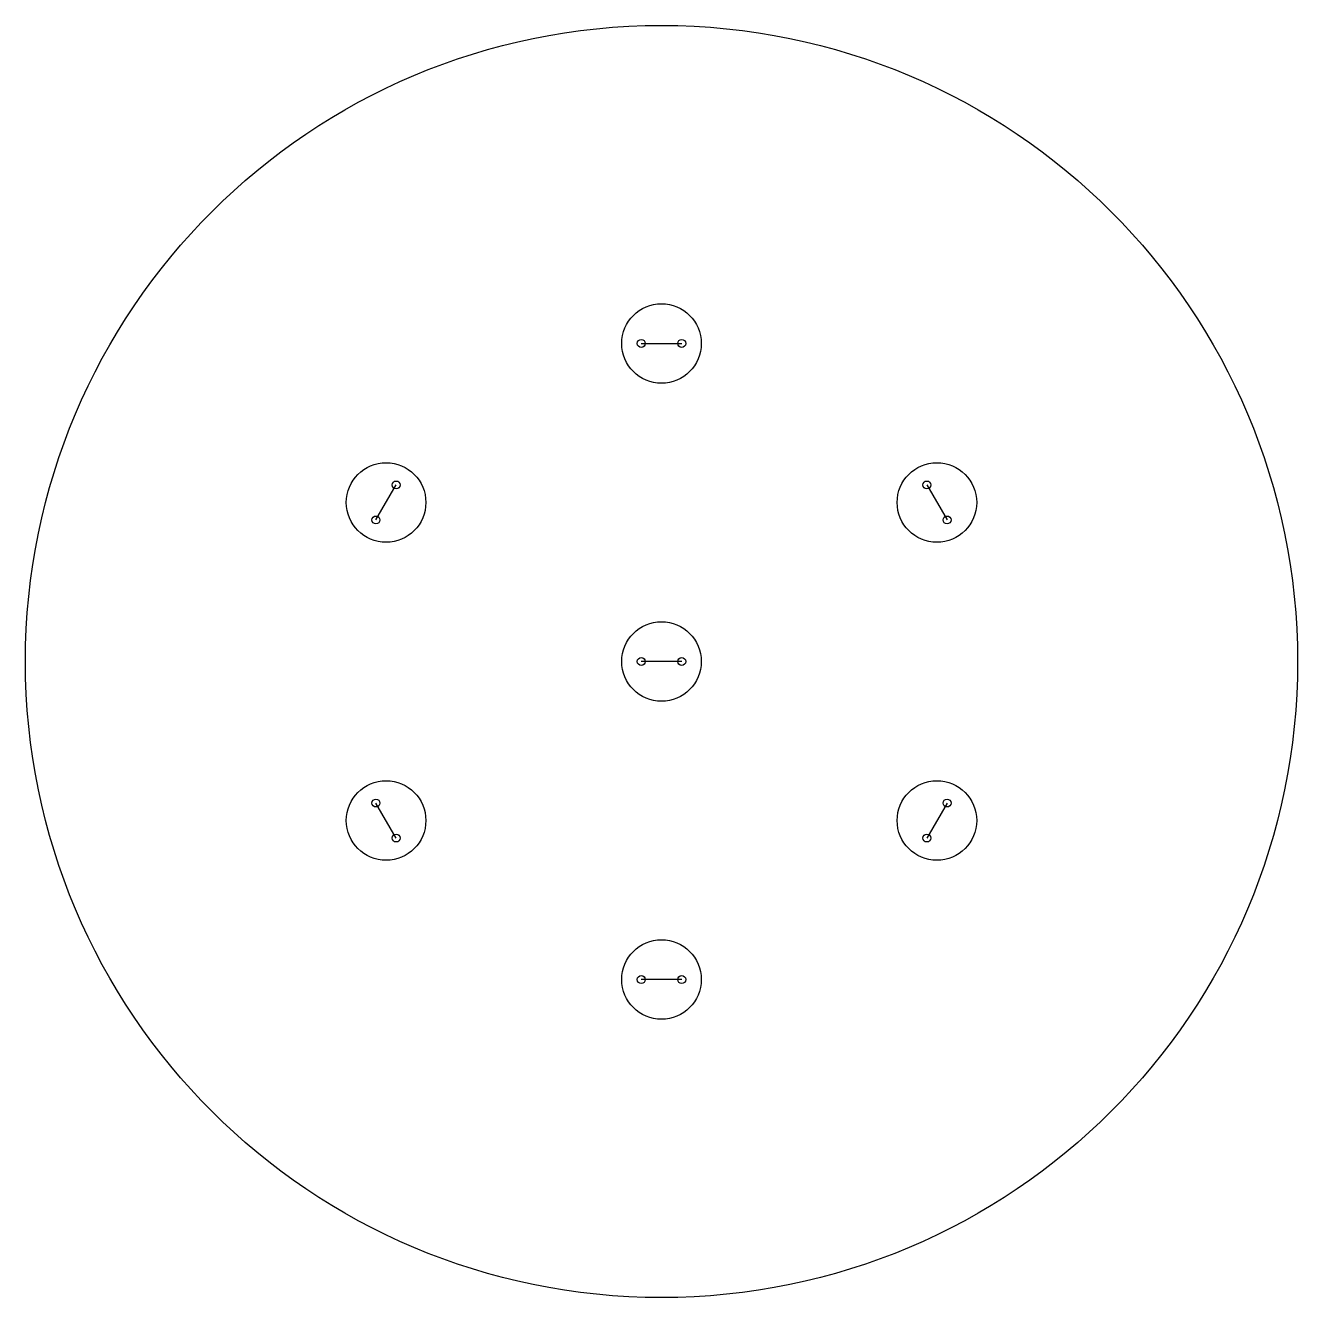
# Model space of a CAD drawing. Header units: millimetres. Extents: x -40 to 40, y -40 to 40.
import ezdxf

# ---------------------------------------------------------------- set-up
doc = ezdxf.new("R2010")
doc.units = ezdxf.units.MM
doc.layers.get('0').update_dxf_attribs({"linetype": 'CONTINUOUS'})

msp = doc.modelspace()

# ---------------------------------------------------------------- linework, layer by layer
for p, q in [((-1.27, 20), (1.27, 20)), ((-17.956, 8.9), (-16.686, 11.1)), ((16.686, 11.1), (17.956, 8.9)), ((1.27, 0), (-1.27, 0)), ((-16.686, -11.1), (-17.956, -8.9)), ((17.956, -8.9), (16.686, -11.1)), ((1.27, -20), (-1.27, -20))]:
    msp.add_line(p, q)
for centre, radius in [((0, 0), 40), ((0, 20), 2.5), ((-1.27, 20), 0.25), ((1.27, 20), 0.25), ((-17.321, 10), 2.5), ((17.321, 10), 2.5), ((-16.686, 11.1), 0.25), ((16.686, 11.1), 0.25), ((-17.956, 8.9), 0.25), ((17.956, 8.9), 0.25), ((0, 0), 2.5), ((-1.27, 0), 0.25), ((1.27, 0), 0.25), ((-17.321, -10), 2.5), ((17.321, -10), 2.5), ((-17.956, -8.9), 0.25), ((17.956, -8.9), 0.25), ((-16.686, -11.1), 0.25), ((16.686, -11.1), 0.25), ((0, -20), 2.5), ((-1.27, -20), 0.25), ((1.27, -20), 0.25)]:
    msp.add_circle(centre, radius)

doc.saveas('drawing.dxf')
